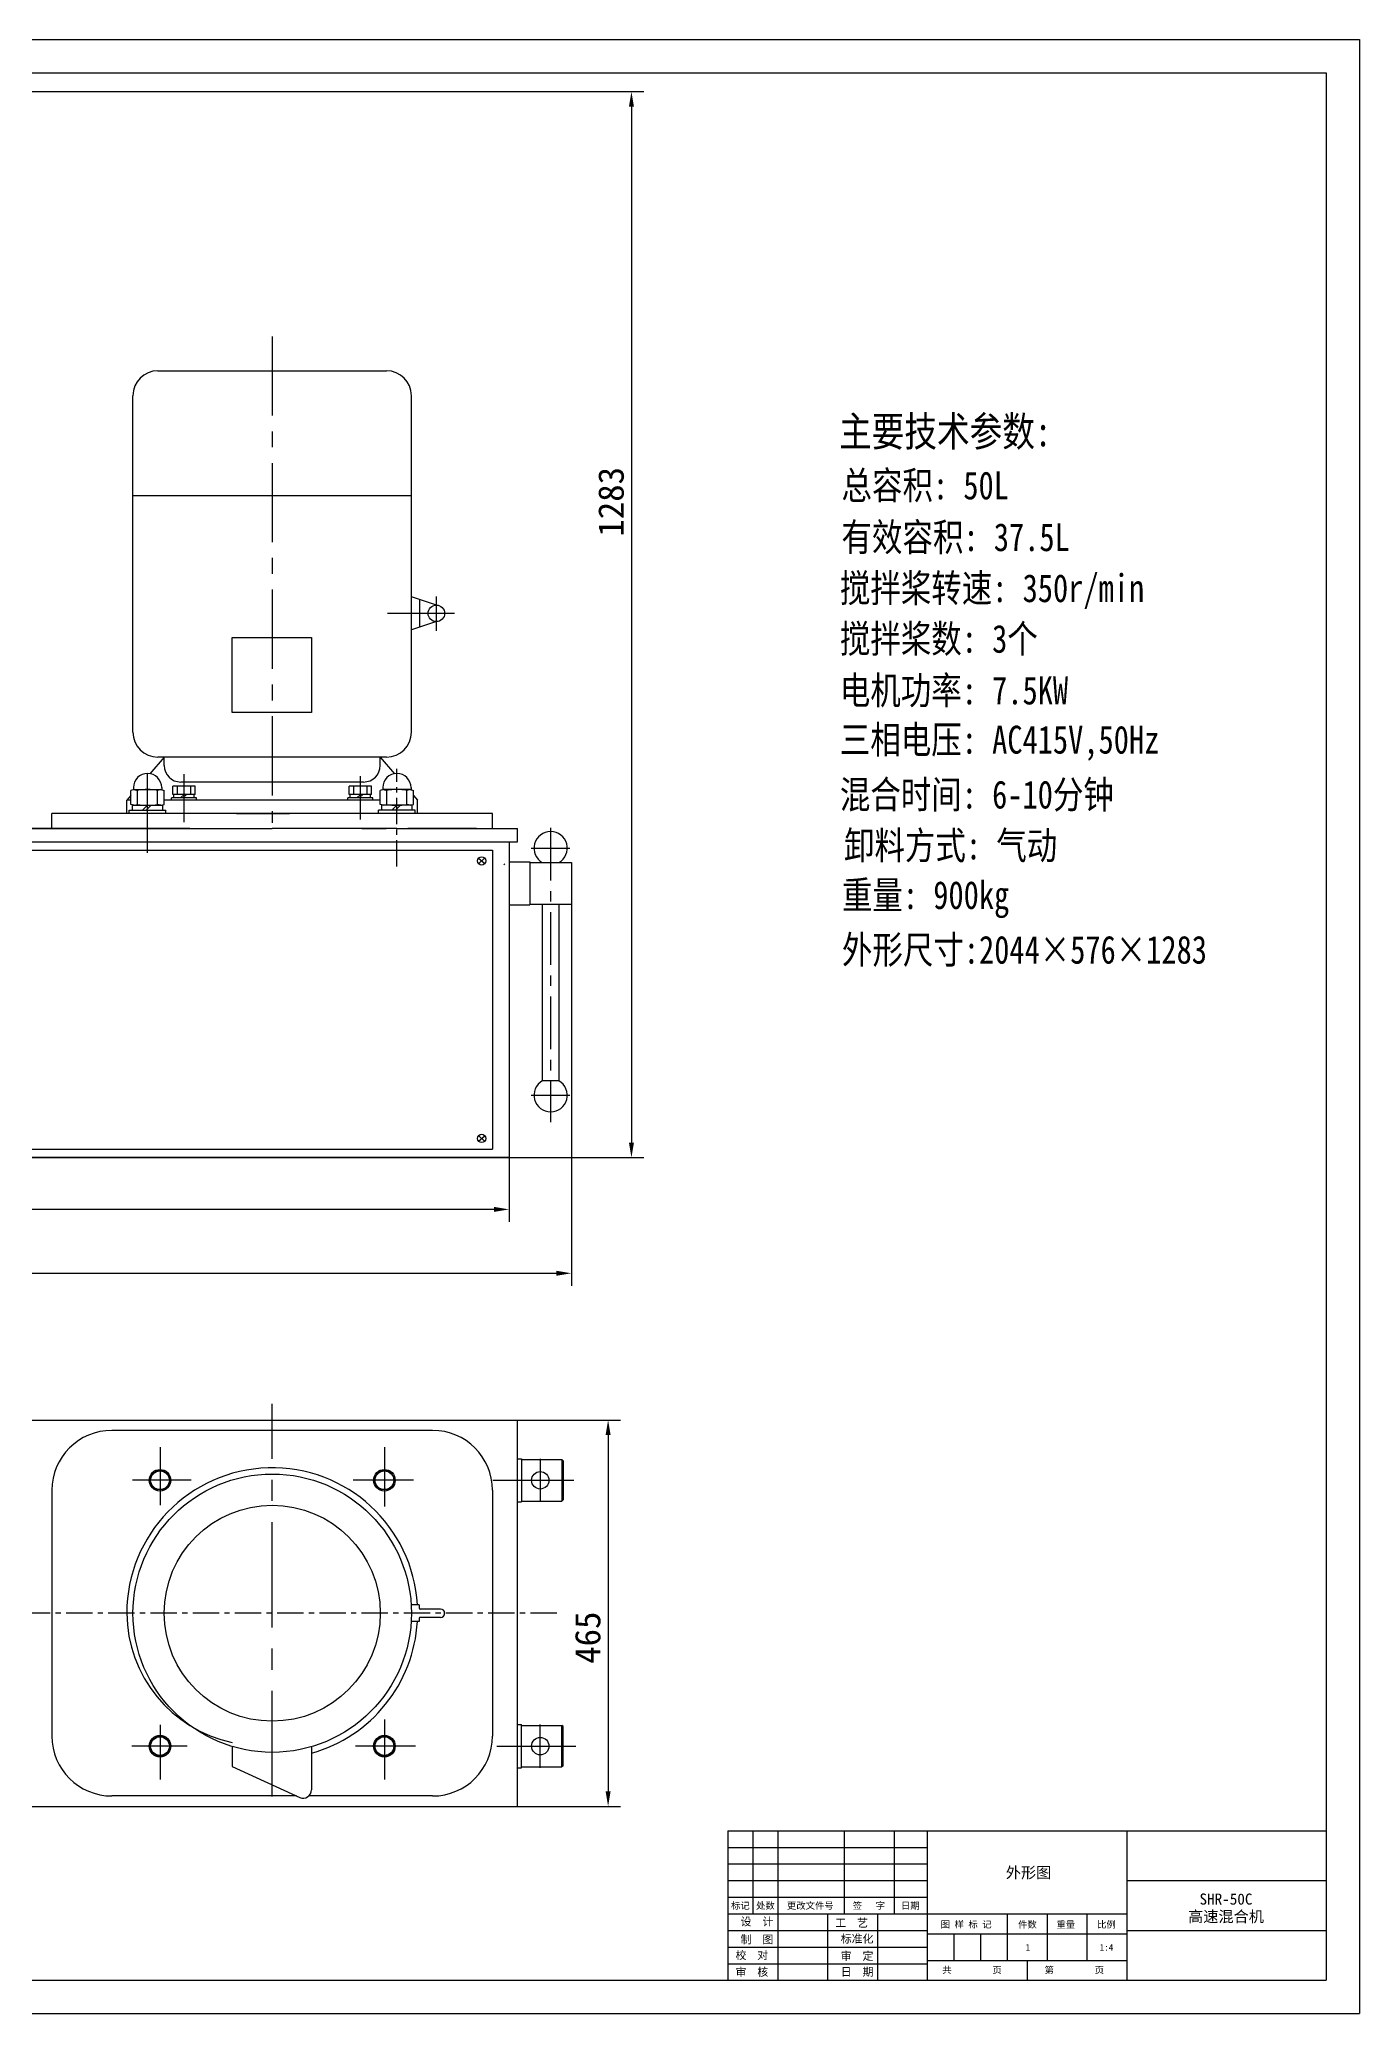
# Model space of a CAD drawing. Extents: x -2754 to 610, y -1664 to 712.
# Drawn here: x -979 to 610, y -1664 to 712 of the extents above; entities that cross this region are included whole.
import ezdxf

# ---------------------------------------------------------------- set-up
doc = ezdxf.new("R2010")
doc.units = 0
doc.linetypes.add('CENTER', pattern=[50.8, 31.75, -6.35, 6.35, -6.35])
doc.layers.get('0').update_dxf_attribs({"linetype": 'CONTINUOUS'})
doc.layers.get('DEFPOINTS').update_dxf_attribs({"linetype": 'CONTINUOUS'})
doc.layers.add('PART', color=3, linetype='CONTINUOUS')
doc.layers.add('SMPEN_THICK', color=7, linetype='CONTINUOUS')
doc.styles.get("Standard").update_dxf_attribs({"font": '', "height": 30.8})
doc.styles.get('Standard').set_extended_font_data('SimSun')
doc.dimstyles.get("Standard").update_dxf_attribs({"dimscale": 5, "dimtxt": 4.5, "dimasz": 5.5, "dimexe": 4.25, "dimexo": 0.625, "dimgap": 2.2, "dimtad": 1, "dimdec": 4, "dimlfac": -1, "dimdsep": 46, "dimlunit": 6, "dimtxsty": 'Standard', "dimcen": 2.5, "dimclrd": 2, "dimclre": 2, "dimclrt": 2, "dimadec": 0, "dimazin": 0, "dimtfac": 1, "dimtdec": 4, "dimtmove": 0, "dimatfit": 3, "dimfxl": 1, "dimtolj": 1, "dimtzin": 0, "dimarcsym": 0})

# ---------------------------------------------------------------- blocks, each defined once
blk = doc.blocks.new('*D4')
at = {"color": 2, "lineweight": -2, "transparency": 16777216}
for p, q in [((-2382.8, 39.1), (-2382.8, -788.2)), ((-338.7, -328.9), (-338.7, -788.2)), ((-2364.8, -773.2), (-356.7, -773.2))]:
    blk.add_line(p, q, dxfattribs=at)
at = {"color": 2, "transparency": 16777216}
for points in [[(-2364.8, -770.2), (-2364.8, -776.2), (-2382.8, -773.2)], [(-356.7, -770.2), (-356.7, -776.2), (-338.7, -773.2)]]:
    blk.add_solid(points, dxfattribs=at)
at = {"layer": 'DEFPOINTS', "color": 0, "transparency": 16777216}
for p in [(-2382.8, 39.1), (-338.7, -328.9), (-338.7, -773.2)]:
    blk.add_point(p, dxfattribs=at)
at = {"color": 2, "transparency": 16777216, "insert": (-1336.8, -748.8), "char_height": 30.8, "attachment_point": 5}
blk.add_mtext('\\A1;2044', dxfattribs=at)
blk = doc.blocks.new('*D1')
at = {"color": 2, "lineweight": -2, "transparency": 16777216}
for p, q in [((-1565, 558), (-2489.7, 558)), ((-2474.7, 540), (-2474.7, -615.9)), ((-413.7, -633.9), (-2489.7, -633.9))]:
    blk.add_line(p, q, dxfattribs=at)
at = {"color": 2, "transparency": 16777216}
for points in [[(-2477.7, 540), (-2471.7, 540), (-2474.7, 558)], [(-2477.7, -615.9), (-2471.7, -615.9), (-2474.7, -633.9)]]:
    blk.add_solid(points, dxfattribs=at)
at = {"layer": 'DEFPOINTS', "color": 0, "transparency": 16777216}
for p in [(-1565, 558), (-2474.7, -633.9), (-413.7, -633.9)]:
    blk.add_point(p, dxfattribs=at)
at = {"color": 2, "transparency": 16777216, "insert": (-2499.1, -50.8), "char_height": 30.8, "attachment_point": 5, "rotation": 90}
blk.add_mtext('\\A1;1192', dxfattribs=at)
blk = doc.blocks.new('*D0')
at = {"color": 2, "lineweight": -2, "transparency": 16777216}
for p, q in [((-1593.7, -633.9), (-1593.7, -711.3)), ((-413.7, -633.9), (-413.7, -711.3)), ((-431.7, -696.3), (-1575.7, -696.3))]:
    blk.add_line(p, q, dxfattribs=at)
at = {"color": 2, "transparency": 16777216}
for points in [[(-1575.7, -693.3), (-1575.7, -699.3), (-1593.7, -696.3)], [(-431.7, -693.3), (-431.7, -699.3), (-413.7, -696.3)]]:
    blk.add_solid(points, dxfattribs=at)
at = {"layer": 'DEFPOINTS', "color": 0, "transparency": 16777216}
for p in [(-1593.7, -633.9), (-413.7, -633.9), (-1593.7, -696.3)]:
    blk.add_point(p, dxfattribs=at)
at = {"color": 2, "transparency": 16777216, "insert": (-1171.8, -671.9), "char_height": 30.8, "attachment_point": 5}
blk.add_mtext('\\A1;1180', dxfattribs=at)
blk = doc.blocks.new('*D2')
at = {"color": 2, "lineweight": -2, "transparency": 16777216}
for p, q in [((-403.7, -949.8), (-279.6, -949.8)), ((-294.6, -967.8), (-294.6, -1396.8)), ((-403.7, -1414.8), (-279.6, -1414.8))]:
    blk.add_line(p, q, dxfattribs=at)
at = {"color": 2, "transparency": 16777216}
for points in [[(-297.6, -967.8), (-291.6, -967.8), (-294.6, -949.8)], [(-297.6, -1396.8), (-291.6, -1396.8), (-294.6, -1414.8)]]:
    blk.add_solid(points, dxfattribs=at)
at = {"layer": 'DEFPOINTS', "color": 0, "transparency": 16777216}
for p in [(-403.7, -949.8), (-403.7, -1414.8), (-294.6, -1414.8)]:
    blk.add_point(p, dxfattribs=at)
at = {"color": 2, "transparency": 16777216, "insert": (-319, -1211.8), "char_height": 30.8, "attachment_point": 5, "rotation": 90}
blk.add_mtext('\\A1;465', dxfattribs=at)
blk = doc.blocks.new('*D8')
at = {"color": 2, "lineweight": -2, "transparency": 16777216}
for p, q in [((-1271.4, 649.1), (-251.5, 649.1)), ((-266.5, 631.1), (-266.5, -615.9)), ((-413.7, -633.9), (-251.5, -633.9))]:
    blk.add_line(p, q, dxfattribs=at)
at = {"color": 2, "transparency": 16777216}
for points in [[(-269.5, 631.1), (-263.5, 631.1), (-266.5, 649.1)], [(-269.5, -615.9), (-263.5, -615.9), (-266.5, -633.9)]]:
    blk.add_solid(points, dxfattribs=at)
at = {"layer": 'DEFPOINTS', "color": 0, "transparency": 16777216}
for p in [(-1271.4, 649.1), (-413.7, -633.9), (-266.5, -633.9)]:
    blk.add_point(p, dxfattribs=at)
at = {"color": 2, "transparency": 16777216, "insert": (-290.9, 155.4), "char_height": 30.8, "attachment_point": 5, "rotation": 90}
blk.add_mtext('\\A1;1283', dxfattribs=at)

msp = doc.modelspace()

# ---------------------------------------------------------------- linework, layer by layer
at = {"color": 6}
for p, q in [((-2754.49064, 711.83857), (609.50936, 711.83857)), ((609.50936, 711.83857), (609.50936, -1664.16143)), ((-2754.49064, -1664.16143), (609.50936, -1664.16143))]:
    msp.add_line(p, q, dxfattribs=at)
at = {"color": 4}
for p, q in [((-2654.49064, 671.83857), (569.50936, 671.83857)), ((569.50936, 671.83857), (569.50936, -1624.16143)), ((-1199.73656, -253.87997), (-797.73656, -253.87997)), ((-653.73656, -253.87997), (-403.73656, -253.87997)), ((-413.73656, -253.87997), (-413.73656, -633.87997)), ((-1128.73656, -263.87997), (-433.73656, -263.87997)), ((-450.4649, -273.57518), (-442.88507, -280.0684)), ((-443.06979, -273.34777), (-450.45817, -280.21907)), ((-433.73656, -263.87997), (-433.73656, -593.87997)), ((-413.73656, -277.87997), (-388.73656, -277.87997)), ((-388.73656, -277.87997), (-388.73656, -329.87997)), ((-388.73656, -278.87997), (-338.73656, -278.87997)), ((-338.73656, -278.87997), (-338.73656, -328.87997)), ((-413.73656, -329.87997), (-388.73656, -329.87997)), ((-388.73656, -328.87997), (-338.73656, -328.87997)), ((-373.73656, -328.87997), (-373.73656, -541.55946)), ((-353.73656, -328.87997), (-353.73656, -541.55946)), ((-353.73656, -541.55946), (-373.73656, -541.55946)), ((-433.73656, -593.87997), (-433.73656, -623.87997)), ((-450.4649, -614.18476), (-442.88507, -607.69154)), ((-443.06979, -614.41217), (-450.45817, -607.54087)), ((-1593.73656, -633.87997), (-413.73656, -633.87997)), ((-1128.73656, -623.87997), (-433.73656, -623.87997)), ((-403.73656, -996.34282), (-398.73656, -996.34282)), ((-398.73656, -996.34282), (-398.73656, -1048.34282)), ((-398.73656, -997.34282), (-350.23656, -997.34282)), ((-350.23656, -997.34282), (-350.23656, -1047.34282)), ((-348.73656, -998.84282), (-350.23656, -997.34282)), ((-348.73656, -998.84282), (-348.73656, -1045.84282)), ((-403.73656, -1048.34282), (-398.73656, -1048.34282)), ((-398.73656, -1047.34282), (-350.23656, -1047.34282)), ((-348.73656, -1045.84282), (-350.23656, -1047.34282)), ((-403.73656, -1316.34282), (-398.73656, -1316.34282)), ((-398.73656, -1368.34282), (-398.73656, -1316.34282)), ((-398.73656, -1317.34282), (-350.23656, -1317.34282)), ((-350.23656, -1367.34282), (-350.23656, -1317.34282)), ((-348.73656, -1318.84282), (-350.23656, -1317.34282)), ((-348.73656, -1365.84282), (-348.73656, -1318.84282)), ((-403.73656, -1368.34282), (-398.73656, -1368.34282)), ((-398.73656, -1367.34282), (-350.23656, -1367.34282)), ((-348.73656, -1365.84282), (-350.23656, -1367.34282)), ((-150.49064, -1444.16143), (569.50936, -1444.16143)), ((-150.49064, -1444.16143), (-150.49064, -1624.16143)), ((-2654.49064, -1624.16143), (569.50936, -1624.16143))]:
    msp.add_line(p, q, dxfattribs=at)
at = {"color": 7, "linetype": 'CENTER', "ltscale": 3}
msp.add_line((-698.73656, 354.45965), (-698.73656, -231.16972), dxfattribs=at)
for p, q in [((-804.80257, -230.29199), (-804.80257, -172.47119)), ((-592.67054, -227.00288), (-592.67054, -174.74956)), ((-387.33825, -261.55946), (-340.75577, -261.55946)), ((-387.33825, -558.87997), (-340.75577, -558.87997))]:
    msp.add_line(p, q)
at = {"color": 7, "linetype": 'CENTER', "ltscale": 2}
msp.add_line((-363.73656, -236.88477), (-363.73656, -591.21535), dxfattribs=at)
at = {"linetype": 'CENTER'}
msp.add_line((-356.2797, -1182.34282), (-1983.95357, -1182.34282), dxfattribs=at)
at = {"color": 3}
for p, q in [((-120.49064, -1444.16143), (-120.49064, -1544.16143)), ((-90.49064, -1444.16143), (-90.49064, -1544.16143)), ((-10.49064, -1444.16143), (-10.49064, -1544.16143)), ((49.50936, -1444.16143), (49.50936, -1544.16143)), ((89.50936, -1444.16143), (89.50936, -1624.16143)), ((329.50936, -1444.16143), (329.50936, -1624.16143)), ((-150.49064, -1464.16143), (89.50936, -1464.16143)), ((-150.49064, -1484.16143), (89.50936, -1484.16143)), ((-150.49064, -1504.16143), (89.50936, -1504.16143)), ((329.50936, -1504.16143), (569.50936, -1504.16143)), ((-150.49064, -1524.16143), (89.50936, -1524.16143)), ((-150.49064, -1544.16143), (89.50936, -1544.16143)), ((-90.49064, -1544.16143), (-90.49064, -1624.16143)), ((-30.49064, -1544.16143), (-30.49064, -1624.16143)), ((29.50936, -1544.16143), (29.50936, -1624.16143)), ((89.50936, -1544.16143), (329.50936, -1544.16143)), ((185.50936, -1544.16143), (185.50936, -1600.16143)), ((233.50936, -1544.16143), (233.50936, -1600.16143)), ((281.50936, -1544.16143), (281.50936, -1600.16143)), ((-150.49064, -1564.16143), (89.50936, -1564.16143)), ((329.50936, -1564.16143), (569.50936, -1564.16143)), ((-150.49064, -1584.16143), (89.50936, -1584.16143)), ((89.50936, -1568.16143), (329.50936, -1568.16143)), ((121.50936, -1568.16143), (121.50936, -1600.16143)), ((153.50936, -1568.16143), (153.50936, -1600.16143)), ((-150.49064, -1604.16143), (89.50936, -1604.16143)), ((89.50936, -1600.16143), (329.50936, -1600.16143)), ((209.50936, -1600.16143), (209.50936, -1624.16143))]:
    msp.add_line(p, q, dxfattribs=at)
at = {"color": 4}
for centre in [(-446.73656, -276.87997), (-446.73656, -610.87997)]:
    msp.add_circle(centre, 5, dxfattribs=at)
for centre in [(-376.23656, -1022.34282), (-376.23656, -1342.34282)]:
    msp.add_circle(centre, 10.5)
for centre, start, end in [((-363.73656, -261.55946), 300, 240), ((-363.73656, -558.87997), 120, 60)]:
    msp.add_arc(centre, 20, start, end, dxfattribs=at)
at = {"layer": 'DEFPOINTS', "color": 0, "linetype": 'ByBlock'}
for p in [(-842.95892, -1031.50513), (-698.73656, -1182.34282)]:
    msp.add_point(p, dxfattribs=at)
at = {"layer": 'PART', "color": 5, "linetype": 'Continuous'}
msp.add_line((-418.73656, -281.37997), (-419.73656, -280.37997), dxfattribs=at)
at = {"layer": 'SMPEN_THICK', "color": 4}
for p, q in [((-836.23656, 313.12003), (-561.23656, 313.12003)), ((-866.23656, -121.87997), (-866.23656, 283.12003)), ((-531.23656, -121.87997), (-531.23656, 283.12003)), ((-866.23656, 163.12003), (-531.23656, 163.12003)), ((-501.23656, 31.12003), (-531.23656, 41.12003)), ((-521.23656, 4.45336), (-521.23656, 37.78669)), ((-501.23656, 11.12003), (-531.23656, 1.12003)), ((-828.73656, -151.87997), (-846.03842, -171.87323)), ((-561.23656, -151.87997), (-836.23656, -151.87997)), ((-828.73656, -161.87997), (-828.73656, -151.87997)), ((-568.73656, -151.87997), (-551.4347, -171.87323)), ((-568.73656, -161.87997), (-568.73656, -151.87997)), ((-865.73656, -188.65775), (-865.73656, -191.14792)), ((-831.73656, -188.65775), (-831.73656, -191.14792)), ((-791.30257, -186.77997), (-818.30257, -186.77997)), ((-818.30257, -196.77997), (-818.30257, -186.77997)), ((-812.80257, -196.77997), (-812.80257, -186.77997)), ((-588.73656, -181.87997), (-808.73656, -181.87997)), ((-796.80257, -196.77997), (-796.80257, -186.77997)), ((-791.30257, -196.77997), (-791.30257, -186.77997)), ((-579.17054, -186.77997), (-606.17054, -186.77997)), ((-606.17054, -196.77997), (-606.17054, -186.77997)), ((-600.67054, -196.77997), (-600.67054, -186.77997)), ((-584.67054, -196.77997), (-584.67054, -186.77997)), ((-579.17054, -196.77997), (-579.17054, -186.77997)), ((-565.73656, -188.65775), (-565.73656, -191.14792)), ((-531.73656, -188.65775), (-531.73656, -191.14792)), ((-868.73656, -198.10219), (-873.73656, -203.87997)), ((-868.73656, -203.87997), (-873.73656, -203.87997)), ((-873.73656, -219.87997), (-873.73656, -203.87997)), ((-864.73656, -190.87997), (-868.73656, -191.95177)), ((-868.73656, -208.80818), (-868.73656, -191.95177)), ((-864.73656, -209.87997), (-868.73656, -208.80818)), ((-866.98656, -209.87997), (-830.48656, -209.87997)), ((-866.98656, -215.87997), (-866.98656, -209.87997)), ((-865.73656, -190.87997), (-831.73656, -190.87997)), ((-864.73656, -190.87997), (-860.73656, -191.95177)), ((-864.73656, -209.87997), (-860.73656, -208.80818)), ((-860.73656, -208.80818), (-860.73656, -191.95177)), ((-848.73656, -209.87997), (-854.65567, -215.87997)), ((-844.52242, -209.87997), (-850.44153, -215.87997)), ((-832.73656, -190.87997), (-836.73656, -191.95177)), ((-836.73656, -208.80818), (-836.73656, -191.95177)), ((-832.73656, -209.87997), (-836.73656, -208.80818)), ((-832.73656, -190.87997), (-828.73656, -191.95177)), ((-832.73656, -209.87997), (-828.73656, -208.80818)), ((-830.48656, -215.87997), (-830.48656, -209.87997)), ((-828.73656, -208.80818), (-828.73656, -191.95177)), ((-568.73656, -203.87997), (-828.73656, -203.87997)), ((-789.80257, -200.87997), (-819.80257, -200.87997)), ((-819.80257, -203.87997), (-819.80257, -200.87997)), ((-791.30257, -196.77997), (-818.30257, -196.77997)), ((-817.00257, -200.87997), (-817.00257, -196.77997)), ((-804.80257, -196.77997), (-808.90227, -200.87997)), ((-801.97425, -196.77997), (-806.07395, -200.87997)), ((-792.60257, -200.87997), (-792.60257, -196.77997)), ((-789.80257, -203.87997), (-789.80257, -200.87997)), ((-577.67054, -200.87997), (-607.67054, -200.87997)), ((-607.67054, -203.87997), (-607.67054, -200.87997)), ((-579.17054, -196.77997), (-606.17054, -196.77997)), ((-604.87054, -200.87997), (-604.87054, -196.77997)), ((-592.67054, -196.77997), (-596.73183, -200.87997)), ((-589.85543, -196.77997), (-593.91672, -200.87997)), ((-580.47054, -200.87997), (-580.47054, -196.77997)), ((-577.67054, -203.87997), (-577.67054, -200.87997)), ((-564.73656, -190.87997), (-568.73656, -191.95177)), ((-568.73656, -208.80818), (-568.73656, -191.95177)), ((-564.73656, -209.87997), (-568.73656, -208.80818)), ((-530.48656, -209.87997), (-566.98656, -209.87997)), ((-566.98656, -215.87997), (-566.98656, -209.87997)), ((-531.73656, -190.87997), (-565.73656, -190.87997)), ((-564.73656, -190.87997), (-560.73656, -191.95177)), ((-564.73656, -209.87997), (-560.73656, -208.80818)), ((-560.73656, -208.80818), (-560.73656, -191.95177)), ((-554.68479, -215.90212), (-548.73656, -209.87997)), ((-550.4681, -215.90212), (-544.51987, -209.87997)), ((-532.73656, -190.87997), (-536.73656, -191.95177)), ((-536.73656, -208.80818), (-536.73656, -191.95177)), ((-532.73656, -209.87997), (-536.73656, -208.80818)), ((-532.73656, -190.87997), (-528.73656, -191.95177)), ((-532.73656, -209.87997), (-528.73656, -208.80818)), ((-530.48656, -215.87997), (-530.48656, -209.87997)), ((-528.73656, -208.80818), (-528.73656, -191.95177)), ((-528.73656, -198.10219), (-523.73656, -203.87997)), ((-523.73656, -219.87997), (-523.73656, -203.87997)), ((-433.73656, -219.87997), (-963.73656, -219.87997)), ((-963.73656, -237.87997), (-963.73656, -219.87997)), ((-870.73656, -215.87997), (-826.73656, -215.87997)), ((-870.73656, -219.87997), (-870.73656, -215.87997)), ((-826.73656, -219.87997), (-826.73656, -215.87997)), ((-741.73656, -219.87997), (-677.73656, -219.87997)), ((-526.73656, -215.87997), (-570.73656, -215.87997)), ((-570.73656, -219.87997), (-570.73656, -215.87997)), ((-526.73656, -219.87997), (-526.73656, -215.87997)), ((-433.73656, -237.87997), (-433.73656, -219.87997)), ((-1208.73656, -237.87997), (-698.73656, -237.87997)), ((-1208.73656, -253.87997), (-698.73656, -253.87997)), ((-797.73656, -237.87997), (-1102.73656, -237.87997)), ((-548.73656, -237.87997), (-698.73656, -237.87997)), ((-698.73656, -253.87997), (-403.73656, -253.87997)), ((-590.73656, -237.87997), (-561.73656, -237.87997)), ((-548.73656, -237.87997), (-403.73656, -237.87997)), ((-452.73656, -237.87997), (-535.73656, -237.87997)), ((-403.73656, -253.87997), (-403.73656, -237.87997)), ((-1192.83035, -949.84282), (-403.73656, -949.84282)), ((-403.73656, -1414.84282), (-403.73656, -949.84282)), ((-505.73656, -962.34282), (-891.73656, -962.34282)), ((-963.73656, -1034.34282), (-963.73656, -1330.34282)), ((-433.73656, -1034.34282), (-433.73656, -1330.34282)), ((-521.79333, -1172.34282), (-531.53533, -1172.34282)), ((-521.79333, -1172.34282), (-521.79333, -1176.34282)), ((-496.23656, -1177.34282), (-520.79333, -1177.34282)), ((-496.23656, -1187.34282), (-520.79333, -1187.34282)), ((-491.23656, -1182.34282), (-491.23656, -1182.34282)), ((-521.79333, -1192.34282), (-531.53533, -1192.34282)), ((-521.79333, -1188.34282), (-521.79333, -1192.34282)), ((-746.96043, -1342.75076), (-746.96043, -1366.87964)), ((-651.48491, -1343.03983), (-651.48491, -1394.94579)), ((-746.96043, -1366.87964), (-665.64131, -1404.04108)), ((-1121.59418, -1414.84282), (-403.73656, -1414.84282)), ((-669.35756, -1402.34282), (-891.73656, -1402.34282)), ((-505.73656, -1402.34282), (-654.75558, -1402.34282))]:
    msp.add_line(p, q, dxfattribs=at)
at = {"layer": 'SMPEN_THICK', "linetype": 'CENTER', "ltscale": 3}
for p, q in [((-501.23656, 0.07916), (-501.23656, 41.47014)), ((-479.32511, 21.12003), (-560.03986, 21.12003)), ((-848.73656, -267.138), (-848.73656, -165.73486)), ((-848.73656, -267.138), (-848.73656, -165.73486))]:
    msp.add_line(p, q, dxfattribs=at)
at = {"layer": 'SMPEN_THICK', "linetype": 'CENTER'}
msp.add_line((-548.73656, -283.46549), (-548.73656, -165.83955), dxfattribs=at)
at = {"layer": 'SMPEN_THICK', "linetype": 'CENTER', "ltscale": 4}
for p, q in [((-698.73656, -1402.76806), (-698.73656, -930.45896)), ((-833.73656, -982.34282), (-833.73656, -1052.30345)), ((-563.73656, -982.34282), (-563.73656, -1053.81428)), ((-376.23656, -996.34282), (-376.23656, -1048.34282)), ((-796.04922, -1022.34282), (-866.72102, -1022.34282)), ((-528.78365, -1022.34282), (-601.41044, -1022.34282)), ((-433.46265, -1022.34282), (-335.82841, -1022.34282)), ((-833.73656, -1316.61968), (-833.73656, -1382.34282)), ((-563.73656, -1310.36524), (-563.73656, -1382.34282)), ((-376.23656, -1368.34282), (-376.23656, -1316.34282)), ((-801.21002, -1342.34282), (-867.69073, -1342.34282)), ((-526.35007, -1342.34282), (-598.68322, -1342.34282)), ((-428.4312, -1342.34282), (-333.32699, -1342.34282))]:
    msp.add_line(p, q, dxfattribs=at)
at = {"layer": 'SMPEN_THICK', "color": 4}
for points in [[(-651.48491, -98.2592), (-746.96043, -98.2592), (-746.96043, -7.9673), (-651.48491, -7.9673)], [(-827.23656, -1011.08449), (-820.73656, -1022.34282), (-827.23656, -1033.60115), (-840.23656, -1033.60115), (-846.73656, -1022.34282), (-840.23656, -1011.08449)], [(-557.23656, -1011.08449), (-550.73656, -1022.34282), (-557.23656, -1033.60115), (-570.23656, -1033.60115), (-576.73656, -1022.34282), (-570.23656, -1011.08449)], [(-827.23656, -1331.08449), (-820.73656, -1342.34282), (-827.23656, -1353.60115), (-840.23656, -1353.60115), (-846.73656, -1342.34282), (-840.23656, -1331.08449)], [(-557.23656, -1331.08449), (-550.73656, -1342.34282), (-557.23656, -1353.60115), (-570.23656, -1353.60115), (-576.73656, -1342.34282), (-570.23656, -1331.08449)]]:
    msp.add_lwpolyline(points, close=True, dxfattribs=at)
for centre, radius in [((-501.23656, 21.12003), 10), ((-698.73656, -1182.34282), 167.5), ((-833.73656, -1022.34282), 13), ((-833.73656, -1022.34282), 11.25833), ((-563.73656, -1022.34282), 13), ((-563.73656, -1022.34282), 11.25833), ((-698.73656, -1182.34282), 130), ((-833.73656, -1342.34282), 13), ((-563.73656, -1342.34282), 13), ((-833.73656, -1342.34282), 11.25833), ((-563.73656, -1342.34282), 11.25833)]:
    msp.add_circle(centre, radius, dxfattribs=at)
for centre, radius, start, end in [((-836.23656, 283.12003), 30, 90, 180), ((-561.23656, 283.12003), 30, 0, 90), ((-836.23656, -121.87997), 30, 180, 270), ((-561.23656, -121.87997), 30, 270, 0), ((-808.73656, -161.87997), 20, 180, 270), ((-588.73656, -161.87997), 20, 270, 0), ((-848.73656, -188.65775), 17, 360, 180), ((-548.73656, -188.65775), 17, 360, 180), ((-848.73656, -258.59279), 67.71281, 79.79218128, 100.20781872), ((-848.73656, -142.16716), 67.71281, 259.79218128, 280.20781872), ((-548.73656, -258.59279), 67.71281, 79.79218128, 100.20781872), ((-548.73656, -142.16716), 67.71281, 259.79218128, 280.20781872), ((-891.73656, -1034.34282), 72, 90, 180), ((-505.73656, -1034.34282), 72, 360, 90), ((-698.73656, -1182.34282), 175, 3.27582896, 180), ((-713.10425, -1181.03794), 160.63761, 180.46542316, 257.83303295), ((-520.79333, -1176.34282), 1, 180, 270), ((-520.79333, -1188.34282), 1, 90, 180), ((-496.23656, -1182.34282), 5, 0, 90), ((-496.23656, -1182.34282), 5, 270, 0), ((-698.73656, -1182.34282), 175, 285.66482599, 356.72417104), ((-891.73656, -1330.34282), 72, 180, 270), ((-505.73656, -1330.34282), 72, 270, 360), ((-661.48491, -1394.94579), 10, 245.44041189, 0)]:
    msp.add_arc(centre, radius, start, end, dxfattribs=at)

# ---------------------------------------------------------------- texts
at = {"color": 2, "linetype": 'ByBlock', "attachment_point": 5}
for s, insert, char_height in [('\\f仿宋_GB2312|b0|i0|c134|p49;外形图', (211.28056, -1495.27634), 13.376), ('{\\f仿宋_GB2312|b0|i0|c134|p49;SHR-50C}', (448.85959, -1526.50398), 13.376), ('\\f仿宋_GB2312|b0|i0|c134|p49;标记', (-135.43884, -1534.77874), 8.0256), ('\\f仿宋_GB2312|b0|i0|c134|p49;处数', (-105.30248, -1534.77874), 8.0256), ('\\f仿宋_GB2312|b0|i0|c134|p49;更改文件号', (-51.24868, -1534.77874), 8.0256), ('\\f仿宋_GB2312|b0|i0|c134|p49;签   字', (19.23191, -1534.77874), 8.0256), ('\\f仿宋_GB2312|b0|i0|c134|p49;日期', (68.9829, -1534.77874), 8.0256), ('\\f仿宋_GB2312|b0|i0|c134|p49;高速混合机', (448.85959, -1548.1321), 13.376), ('\\f仿宋_GB2312|b0|i0|c134|p49;设  计 ', (-115.50662, -1554.06681), 9.63072), ('\\f仿宋_GB2312|b0|i0|c134|p49;工  艺', (-1.5601, -1555.45725), 9.63072), ('\\f仿宋_GB2312|b0|i0|c134|p49;标准化 ', (5.02052, -1574.7306), 9.63072), ('\\f仿宋_GB2312|b0|i0|c134|p49;图 样 标 记', (136.21056, -1557.37614), 8.0256), ('\\f仿宋_GB2312|b0|i0|c134|p49;件数', (209.92194, -1557.48247), 8.0256), ('\\f仿宋_GB2312|b0|i0|c134|p49;重量', (256.14609, -1557.48247), 8.0256), ('\\f仿宋_GB2312|b0|i0|c134|p49;比例', (305.06815, -1557.48247), 8.0256), ('\\f仿宋_GB2312|b0|i0|c134|p49;校  对', (-121.62184, -1594.60964), 9.63072), ('\\f仿宋_GB2312|b0|i0|c134|p49;制  图 ', (-115.50662, -1575.60178), 9.63072), ('\\f仿宋_GB2312|b0|i0|c134|p49;审  定 ', (5.02052, -1595.45233), 9.63072), ('\\f仿宋_GB2312|b0|i0|c134|p49;1', (210.50902, -1584.63901), 8.0256), ('\\f仿宋_GB2312|b0|i0|c134|p49;1:4', (305.06815, -1584.63901), 8.0256), ('\\f仿宋_GB2312|b0|i0|c134|p49;审  核', (-121.62184, -1614.80721), 9.63072), ('\\f仿宋_GB2312|b0|i0|c134|p49;日  期 ', (5.02052, -1614.50519), 9.63072), ('\\f仿宋_GB2312|b0|i0|c134|p49;共         页', (143.27148, -1612.31296), 8.0256), ('\\f仿宋_GB2312|b0|i0|c134|p49;第         页', (266.33314, -1612.31296), 8.0256)]:
    msp.add_mtext(s, dxfattribs=dict(at, insert=insert, char_height=char_height))
at = {"layer": 'SMPEN_THICK', "width": 0.8}
for s, height, p in [('主要技术参数:', 36, (-16.73, 222.08957)), ('总容积: 50L', 33.6, (-13.73628, 158.31514)), ('有效容积: 37.5L', 33.6, (-13.73628, 96.06172)), ('搅拌桨转速: 350r/min', 33.6, (-15.74903, 34.6605)), ('搅拌桨数: 3个', 33.6, (-15.74903, -26.29672)), ('电机功率: 7.5KW', 33.6, (-15.74903, -88.46682)), ('三相电压: AC415V,50Hz', 33.6, (-15.74903, -147.70353)), ('混合时间: 6-10分钟', 33.6, (-15.74903, -213.79293)), ('卸料方式: 气动', 33.6, (-10.74258, -275.01573)), ('重量: 900kg', 33.6, (-13.2458, -334.71751)), ('外形尺寸:2044×576×1283', 33.6, (-13.2458, -400.5259))]:
    msp.add_text(s, height=height, dxfattribs=at).set_placement(p)

# ---------------------------------------------------------------- dimensions: what is measured, and where the dimension line sits
for base, p1, p2, angle, picture, middle in [((-266.50896, -633.87997), (-1271.36809, 649.12003), (-413.73656, -633.87997), 90, '*D8', (-266.50896, 155.42215)), ((-1593.73656, -696.29717), (-413.73656, -633.87997), (-1593.73656, -633.87997), 180, '*D0', (-1171.75635, -696.29717)), ((-294.62567, -1414.84282), (-403.73656, -949.84282), (-403.73656, -1414.84282), 90, '*D2', (-294.62567, -1211.79365))]:
    dim = msp.add_linear_dim(base=base, p1=p1, p2=p2, angle=angle, dimstyle='Standard', override={"dimscale": 6, "dimtxt": 3, "dimasz": 3, "dimexe": 2.5, "dimexo": 0, "dimgap": 1.5, "dimlfac": 1, "dimlunit": 2, "dimcen": 0.09, "dimtp": 0.2, "dimtfac": 0.66667, "dimatfit": 2, "dimtvp": 5, "dimtzin": 8})
    dim.commit()
    dim.dimension.update_dxf_attribs({"geometry": picture, "text_midpoint": middle, "dimtype": 160})
for base, p1, p2, angle, text, picture, middle in [((-2474.65645, -633.87997), (-1565.03487, 557.9806), (-413.73656, -633.87997), 90, '1192', '*D1', (-2474.65645, -50.8375)), ((-338.73656, -773.22857), (-2382.84734, 39.12003), (-338.73656, -328.87997), 180, '2044', '*D4', (-1336.77203, -773.22857))]:
    dim = msp.add_linear_dim(base=base, p1=p1, p2=p2, angle=angle, text=text, dimstyle='Standard', override={"dimscale": 6, "dimtxt": 3, "dimasz": 3, "dimexe": 2.5, "dimexo": 0, "dimgap": 1.5, "dimlfac": 1, "dimlunit": 2, "dimcen": 0.09, "dimtp": 0.2, "dimtfac": 0.66667, "dimatfit": 2, "dimtvp": 5, "dimtzin": 8})
    dim.commit()
    dim.dimension.update_dxf_attribs({"geometry": picture, "text_midpoint": middle, "dimtype": 160})

doc.saveas('drawing.dxf')
